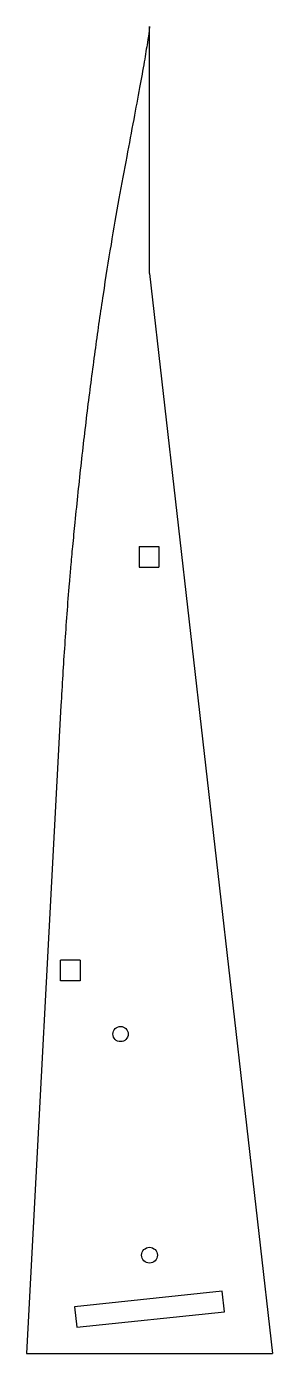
# Model space of a CAD drawing. Extents: x -30 to 20, y -134 to 136.
import ezdxf

# ---------------------------------------------------------------- set-up
doc = ezdxf.new("R2010")
doc.units = 0
doc.layers.add('VISIBLE', color=7, linetype='CONTINUOUS')

msp = doc.modelspace()

# ---------------------------------------------------------------- linework, layer by layer
at = {"layer": 'VISIBLE'}
for p, q in [((-4.54, 85.58), (-4.54, 135.63)), ((-4.54, 85.58), (20.46, -134.2)), ((-6.67, 30), (-6.67, 25.8)), ((-6.67, 30), (-2.67, 30)), ((-2.67, 30), (-2.67, 25.8)), ((-6.67, 25.8), (-2.67, 25.8)), ((-22.55, -2.37), (-29.54, -134.2)), ((-18.64, -54.2), (-22.64, -54.2)), ((-22.64, -58.4), (-22.64, -54.2)), ((-18.64, -54.2), (-18.64, -58.4)), ((-18.64, -58.4), (-22.64, -58.4)), ((10.25, -121.53), (-19.78, -124.69)), ((10.69, -125.71), (10.25, -121.53)), ((-19.78, -124.69), (-19.34, -128.86)), ((-19.34, -128.86), (10.69, -125.71)), ((-29.54, -134.2), (20.46, -134.2))]:
    msp.add_line(p, q, dxfattribs=at)
for centre, radius in [((-10.43, -69.2), 1.55), ((-4.54, -114.2), 1.6)]:
    msp.add_circle(centre, radius, dxfattribs=at)
for points, knots in [([(-4.54, 135.8), (-4.55, 135.8), (-4.64, 134.69), (-4.98, 132.45), (-5.62, 128.51), (-6.56, 123.28), (-7.78, 116.82), (-9.2, 109.26), (-10.78, 100.75), (-12.4, 91.37), (-14.03, 81.23), (-15.58, 70.39), (-17.08, 58.98), (-18.48, 47.1), (-19.49, 37.38), (-20.05, 31.64), (-20.21, 30)], [0.2960274, 0.2960274, 0.2960274, 0.2960274, 0.3015086, 0.3107768, 0.322589, 0.3363366, 0.3515808, 0.368071, 0.3855601, 0.4039019, 0.4229515, 0.4426151, 0.4627808, 0.4833402, 0.5041595, 0.5124763, 0.5124763, 0.5124763, 0.5124763]), ([(-20.59, 25.8), (-20.69, 24.7), (-21.14, 19.46), (-21.81, 10.05), (-22.33, 1.76), (-22.55, -2.37), (-22.55, -2.37)], [0.24141409, 0.24141409, 0.24141409, 0.24141409, 0.24697866, 0.26798226, 0.28893266, 0.28893269, 0.28893269, 0.28893269, 0.28893269])]:
    msp.add_open_spline(points, degree=3, knots=knots, dxfattribs=at)
for points in [[(-4.54, 135.63), (-4.54, 135.74), (-4.54, 135.8), (-4.54, 135.8)], [(-20.21, 30), (-20.34, 28.61), (-20.47, 27.2), (-20.59, 25.8)]]:
    msp.add_open_spline(points, degree=3, dxfattribs=at)

doc.saveas('drawing.dxf')
